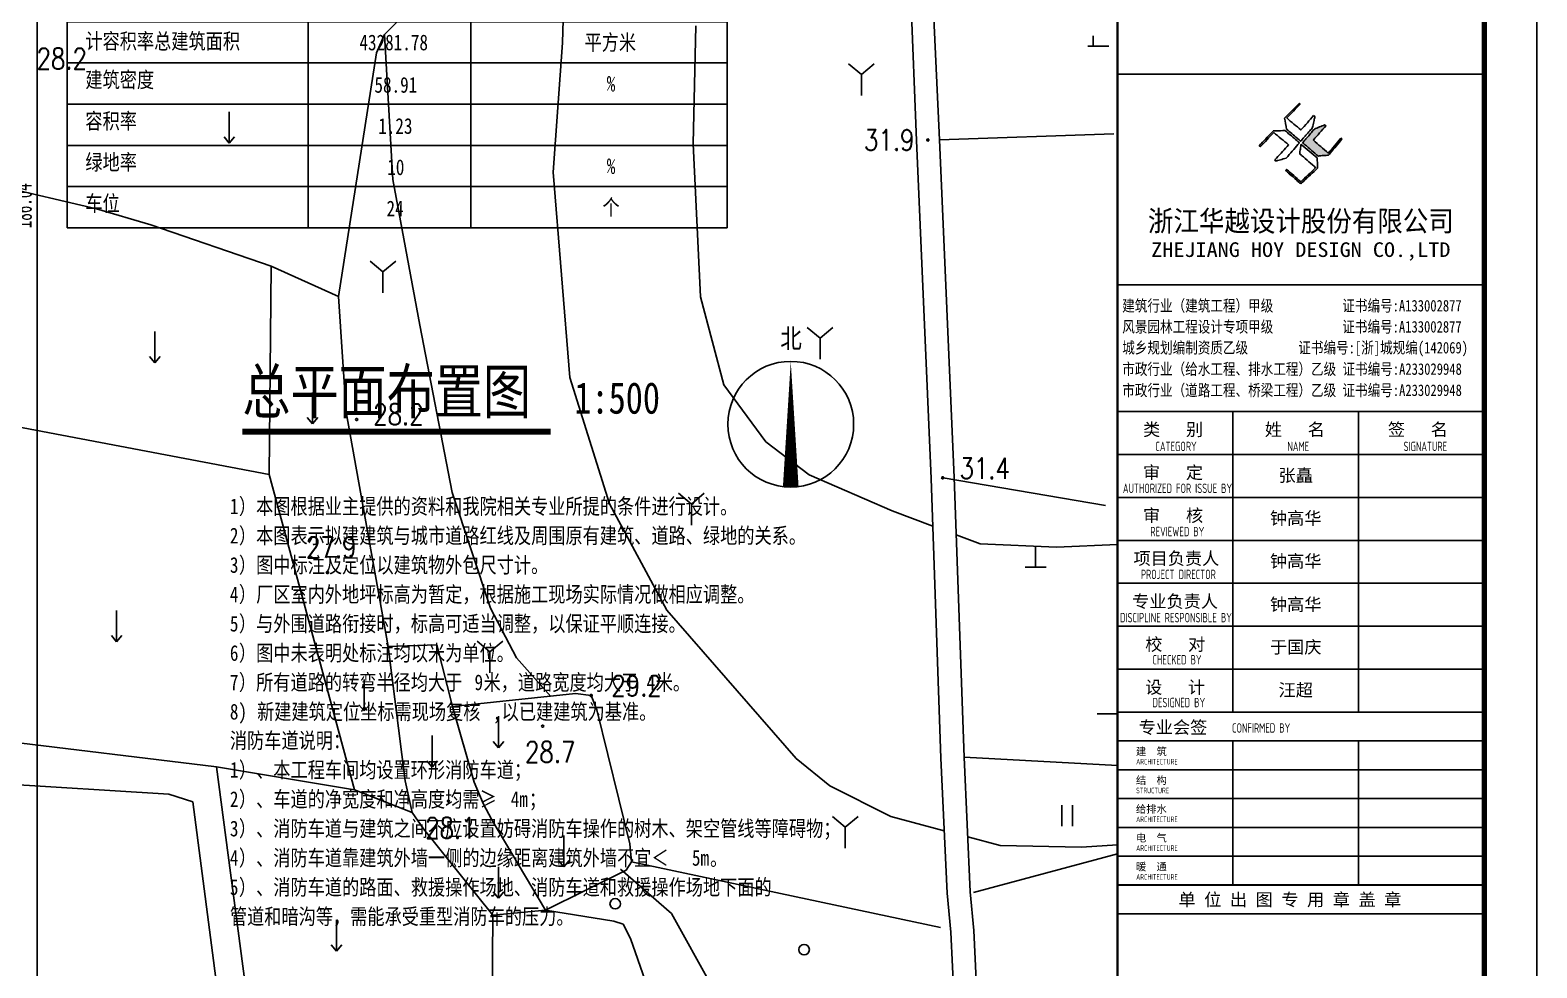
# Model space of a CAD drawing. Header units: millimetres. Extents: x 423080 to 423918, y 54742 to 55570.
# Drawn here: x 423361.5 to 423505.2, y 54833 to 54922.5 of the extents above; entities that cross this region are included whole.
import ezdxf
from ezdxf.enums import TextEntityAlignment as Align

# ---------------------------------------------------------------- set-up
doc = ezdxf.new("R2010")
doc.units = ezdxf.units.MM
for name, color, linetype in [('DIM_SYMB', 171, 'Continuous'), ('PUB_DIM', 171, 'Continuous'), ('PUB_TEXT', 7, 'Continuous'), ('PUB_TITLE', 4, 'Continuous'), ('TK', 4, 'Continuous'), ('地形图', 252, 'Continuous')]:
    doc.layers.add(name, color=color, linetype=linetype)
doc.styles.add('-宋体', font='', dxfattribs={"width": 0.8})
doc.styles.add('HT', font='simhei.ttf', dxfattribs={"width": 0.8})
doc.styles.add('HZ', font='rs.shx', dxfattribs={"width": 0.8, "bigfont": 'hztxt.shx'})
doc.styles.add('ST_T3', font='', dxfattribs={"width": 0.6})
doc.styles.add('TSSD_REIN', font='tssdeng.shx', dxfattribs={"width": 0.7, "bigfont": 'tssdchn.shx'})
doc.styles.add('图签宋体', font='', dxfattribs={"height": 300})
doc.styles.add('图签黑体', font='simhei.ttf', dxfattribs={"height": 550})
doc.styles.add('黑体', font='simhei.ttf')
doc.styles.get('-宋体').set_extended_font_data('SimSun')
doc.styles.get('ST_T3').set_extended_font_data('SimSun')
doc.styles.get('图签宋体').set_extended_font_data('NSimSun')
doc.dimstyles.new('_TCH_ARCH_M_M&&1', dxfattribs={"dimtxt": 1.75, "dimasz": 0.9, "dimexe": 1.25, "dimexo": 1.5, "dimgap": 0.5, "dimtad": 1, "dimzin": 0, "dimdsep": 46, "dimtxsty": 'ST_T3', "dimblk": 'ARCHTICK', "dimcen": 0.09, "dimclrt": 7, "dimazin": 2, "dimtfac": 1, "dimtix": 1, "dimtmove": 2, "dimatfit": 3, "dimfxl": 0, "dimtolj": 1, "dimtzin": 0, "dimarcsym": 0})

# ---------------------------------------------------------------- blocks, each defined once
blk = doc.blocks.new('3454AS')
at = {"layer": 'PUB_TEXT'}
for p, q in [((423479.94, 55188.32, 61), (423479.94, 55231.52, 61)), ((423479.94, 55231.52, 61), (423576.24, 55231.52, 61)), ((423498.06, 55231.52, 61), (423498.06, 55188.32, 61)), ((423512.22, 55231.52, 61), (423512.22, 55188.32, 61)), ((423526.74, 55231.52, 61), (423526.74, 55188.32, 61)), ((423542.72, 55231.52, 61), (423542.72, 55188.32, 61)), ((423554.45, 55231.52, 61), (423554.45, 55188.32, 61)), ((423564.96, 55231.52, 61), (423564.96, 55188.32, 61)), ((423576.24, 55188.32, 61), (423576.24, 55231.52, 61)), ((423479.94, 55227.1, 61), (423576.24, 55227.1, 61)), ((423479.94, 55223.16, 61), (423576.24, 55223.16, 61)), ((423479.94, 55219.23, 61), (423576.24, 55219.23, 61)), ((423479.94, 55215.3, 61), (423576.24, 55215.3, 61)), ((423479.94, 55211.61, 61), (423576.24, 55211.61, 61)), ((423479.94, 55207.68, 61), (423576.24, 55207.68, 61)), ((423479.94, 55203.75, 61), (423576.24, 55203.75, 61)), ((423479.94, 55199.82, 61), (423576.24, 55199.82, 61)), ((423479.94, 55196.19, 61), (423576.24, 55196.19, 61)), ((423479.94, 55196.19, 61), (423576.24, 55196.19, 61)), ((423479.94, 55192.25, 61), (423576.24, 55192.25, 61)), ((423479.94, 55188.32, 61), (423576.24, 55188.32, 61)), ((423479.94, 55149, 61), (423479.94, 55184.39, 61)), ((423479.94, 55184.39, 61), (423542.9, 55184.39, 61)), ((423502.95, 55184.39, 61), (423502.95, 55149, 61)), ((423518.47, 55184.39, 61), (423518.47, 55149, 61)), ((423542.9, 55149, 61), (423542.9, 55184.39, 61)), ((423479.94, 55180.46, 61), (423542.9, 55180.46, 61)), ((423479.94, 55180.46, 61), (423542.9, 55180.46, 61)), ((423479.94, 55176.52, 61), (423542.9, 55176.52, 61)), ((423479.94, 55172.59, 61), (423542.9, 55172.59, 61)), ((423479.94, 55168.66, 61), (423542.9, 55168.66, 61)), ((423479.94, 55164.73, 61), (423542.9, 55164.73, 61)), ((423479.94, 55160.8, 61), (423542.9, 55160.8, 61)), ((423479.94, 55156.86, 61), (423542.9, 55156.86, 61)), ((423479.94, 55152.93, 61), (423542.9, 55152.93, 61)), ((423479.94, 55149, 61), (423542.9, 55149, 61))]:
    blk.add_line(p, q, dxfattribs=at)
at = {"layer": 'PUB_TEXT', "style": '黑体'}
for s, height, p in [('工程项目概况一览表', 1.502, (423479.65, 55233, 61)), ('项目名称', 1.502, (423483.13, 55228.31, 61)), ('建筑占地面积', 1.502, (423498.6, 55228.31, 61)), ('总建筑面积', 1.502, (423513.95, 55228.31, 61)), ('计容积率总建筑面积', 1.202, (423527.02, 55228.51, 61)), ('建筑层数', 1.202, (423545.27, 55228.51, 61)), ('建筑耐火等级', 1.202, (423554.44, 55228.51, 61)), ('火灾危险性类别', 1.202, (423563.52, 55228.51, 61)), ('车间', 1.502, (423481.17, 55224.13, 61)), ('-1(', 1.502, (423485.49, 55224.13, 61)), ('已建', 1.502, (423488.73, 55224.13, 61)), (')', 1.5, (423493.05, 55224.13, 61)), ('6944.8m', 1.502, (423501, 55224.13, 61)), ('2', 0.751, (423508.56, 55225.13, 61)), ('6944.8m', 1.502, (423515.26, 55224.13, 61)), ('2', 0.751, (423522.82, 55225.13, 61)), ('13889.6m', 1.502, (423529.52, 55224.13, 61)), ('2', 0.751, (423538.16, 55225.13, 61)), ('一层', 1.502, (423546.62, 55224.13, 61)), ('二级', 1.502, (423557.3, 55224.13, 61)), ('丁类', 1.502, (423567.6, 55224.13, 61)), ('车间', 1.502, (423479.7, 55220.2, 61)), ('-1', 1.502, (423484.02, 55220.2, 61)), ('扩建（新建）', 1.502, (423486.18, 55220.2, 61)), ('6183.36m', 1.502, (423500.46, 55220.2, 61)), ('2', 0.751, (423509.1, 55221.2, 61)), ('6183.36m', 1.502, (423514.72, 55220.2, 61)), ('2', 0.751, (423523.36, 55221.2, 61)), ('12366.72m', 1.502, (423528.98, 55220.2, 61)), ('2', 0.751, (423538.7, 55221.2, 61)), ('一层', 1.502, (423546.62, 55220.2, 61)), ('二级', 1.502, (423557.3, 55220.2, 61)), ('丁类', 1.502, (423567.6, 55220.2, 61)), ('车间', 1.502, (423481.17, 55216.27, 61)), ('-3(', 1.502, (423485.49, 55216.27, 61)), ('已建', 1.502, (423488.73, 55216.27, 61)), (')', 1.5, (423493.05, 55216.27, 61)), ('3864.83m', 1.502, (423500.46, 55216.27, 61)), ('2', 0.751, (423509.1, 55217.27, 61)), ('3864.83m', 1.502, (423514.72, 55216.27, 61)), ('2', 0.751, (423523.36, 55217.27, 61)), ('7729.66m', 1.502, (423529.52, 55216.27, 61)), ('2', 0.751, (423538.16, 55217.27, 61)), ('一层', 1.502, (423546.62, 55216.27, 61)), ('二级', 1.502, (423557.3, 55216.27, 61)), ('丁类', 1.502, (423567.6, 55216.27, 61)), ('车间', 1.502, (423479.92, 55212.33, 61)), ('扩建（新建）', 1.502, (423486.4, 55212.33, 61)), ('2', 0.751, (423509.1, 55213.33, 61)), ('2', 0.751, (423523.36, 55213.33, 61)), ('2', 0.751, (423538.16, 55213.33, 61)), ('二级', 1.502, (423557.3, 55212.33, 61)), ('丁类', 1.502, (423567.6, 55212.7, 61)), ('-3', 1.502, (423484.24, 55212.33, 61)), ('2421.36m', 1.502, (423500.46, 55212.33, 61)), ('2421.36m', 1.502, (423514.72, 55212.33, 61)), ('4842.72m', 1.502, (423529.52, 55212.33, 61)), ('一层', 1.502, (423546.62, 55212.33, 61)), ('实验车间', 1.502, (423480.09, 55208.65, 61)), ('(', 1.5, (423488.73, 55208.65, 61)), ('已建', 1.502, (423489.81, 55208.65, 61)), (')', 1.5, (423494.13, 55208.65, 61)), ('455.3m', 1.502, (423501.54, 55208.65, 61)), ('2', 0.751, (423508.02, 55209.65, 61)), ('1957.9m', 1.502, (423515.52, 55208.65, 61)), ('2', 0.751, (423523.08, 55209.65, 61)), ('1957.9m', 1.502, (423530.06, 55208.65, 61)), ('2', 0.751, (423537.62, 55209.65, 61)), ('四层', 1.502, (423546.67, 55208.65, 61)), ('二级', 1.502, (423557.3, 55208.65, 61)), ('丁类', 1.502, (423567.6, 55209.02, 61)), ('研发车间', 1.502, (423480.09, 55204.72, 61)), ('(', 1.5, (423488.73, 55204.72, 61)), ('已建', 1.502, (423489.81, 55204.72, 61)), (')', 1.5, (423494.13, 55204.72, 61)), ('475.6m', 1.502, (423501.54, 55204.72, 61)), ('2', 0.751, (423508.02, 55205.72, 61)), ('2133.3m', 1.502, (423515.52, 55204.72, 61)), ('2', 0.751, (423523.08, 55205.72, 61)), ('2133.3m', 1.502, (423530.06, 55204.72, 61)), ('2', 0.751, (423537.62, 55205.72, 61)), ('四层', 1.502, (423541.36, 55204.72, 61)), ('(', 1.5, (423545.68, 55204.72, 61)), ('局部五层', 1.502, (423546.76, 55204.72, 61)), (')', 1.5, (423555.4, 55204.72, 61)), ('二级', 1.502, (423557.3, 55204.72, 61)), ('丁类', 1.502, (423567.6, 55205.08, 61)), ('仓库（新建）', 1.502, (423481.58, 55200.78, 61)), ('甲类', 1.502, (423567.67, 55201.15, 61)), ('237.98m', 1.502, (423501, 55200.78, 61)), ('2', 0.751, (423508.56, 55201.78, 61)), ('237.98m', 1.502, (423515.52, 55200.78, 61)), ('2', 0.751, (423523.08, 55201.78, 61)), ('237.98m', 1.502, (423530.06, 55200.78, 61)), ('2', 0.751, (423537.62, 55201.78, 61)), ('一层', 1.502, (423546.62, 55200.78, 61)), ('二级', 1.502, (423557.3, 55200.78, 61)), ('配电房', 1.502, (423481.17, 55196.85, 61)), ('(', 1.5, (423487.65, 55196.85, 61)), ('已建', 1.502, (423488.73, 55196.85, 61)), (')', 1.5, (423493.05, 55196.85, 61)), ('51.9m', 1.502, (423502.08, 55196.85, 61)), ('2', 0.751, (423507.48, 55197.85, 61)), ('51.9m', 1.502, (423516.6, 55196.85, 61)), ('2', 0.751, (423522, 55197.85, 61)), ('51.9m', 1.502, (423531.14, 55196.85, 61)), ('2', 0.751, (423536.54, 55197.85, 61)), ('一层', 1.502, (423546.62, 55196.85, 61)), ('二级', 1.502, (423557.3, 55196.85, 61)), ('丁类', 1.502, (423567.6, 55197.22, 61)), ('传达室（已建）', 1.502, (423480.49, 55193.22, 61)), ('72m', 1.502, (423503.16, 55193.22, 61)), ('2', 0.751, (423506.4, 55194.22, 61)), ('72m', 1.502, (423517.68, 55193.22, 61)), ('2', 0.751, (423520.92, 55194.22, 61)), ('72m', 1.502, (423532.22, 55193.22, 61)), ('2', 0.751, (423535.46, 55194.22, 61)), ('一层', 1.502, (423546.62, 55193.22, 61)), ('二级', 1.502, (423557.3, 55193.22, 61)), ('合计', 1.502, (423484.94, 55189.29, 61)), ('20707.13m', 1.502, (423499.92, 55189.29, 61)), ('2', 0.751, (423509.64, 55190.29, 61)), ('23867.43m', 1.502, (423514.18, 55189.29, 61)), ('2', 0.751, (423523.9, 55190.29, 61)), ('43281.78m', 1.502, (423529.03, 55189.29, 61)), ('2', 0.751, (423538.75, 55190.29, 61)), ('主要经济技术指标', 1.502, (423480.73, 55185.87, 61))]:
    blk.add_text(s, height=height, rotation=0, dxfattribs=at).set_placement(p)
at = {"layer": 'PUB_TEXT', "style": 'HT', "width": 0.8}
for s, height, p in [('总用地面积', 1.502, (423481.69, 55181.67, 61)), ('35151.2', 1.502, (423508.29, 55181.55, 61)), ('平方米', 1.502, (423529.3, 55181.67, 61)), ('规划建设用地面积', 1.502, (423481.69, 55177.74, 61)), ('35151.2', 1.502, (423508.29, 55177.62, 61)), ('平方米', 1.502, (423529.3, 55177.74, 61)), ('建筑占地面积', 1.502, (423481.69, 55174.01, 61)), ('平方米', 1.502, (423529.3, 55173.8, 61)), ('20707.13', 1.502, (423507.84, 55173.69, 61)), ('总建筑面积', 1.502, (423481.69, 55170.08, 61)), ('23867.43', 1.502, (423507.84, 55169.75, 61)), ('平方米', 1.502, (423529.3, 55169.87, 61)), ('计容积率总建筑面积', 1.502, (423481.69, 55166.06, 61)), ('43281.78', 1.502, (423507.83, 55165.94, 61)), ('平方米', 1.502, (423529.3, 55165.94, 61)), ('建筑密度', 1.502, (423481.69, 55162.38, 61)), ('58.91', 1.502, (423509.26, 55161.89, 61)), ('%', 1.5, (423531.42, 55162.01, 61)), ('容积率', 1.502, (423481.69, 55158.44, 61)), ('1.23', 1.502, (423509.62, 55157.96, 61)), ('绿地率', 1.502, (423481.69, 55154.51, 61)), ('10', 1.502, (423510.48, 55154.03, 61)), ('%', 1.5, (423531.42, 55154.14, 61)), ('车位', 1.502, (423481.69, 55150.58, 61)), ('24', 1.502, (423510.41, 55150.09, 61)), ('个', 1.5, (423531.01, 55150.21, 61))]:
    blk.add_text(s, height=height, rotation=0, dxfattribs=at).set_placement(p)
blk = doc.blocks.new('dxing')
at = {"layer": '地形图', "color": 250, "linetype": 'Continuous'}
for p, q in [((421583.26, 54753.76, 30.36), (421580.69, 54820.11, 30.36)), ((421585.46, 54753.83, 30.36), (421582.46, 54819.94, 30.36)), ((421550.09, 54784.06, 30), (421549.52, 54763.08, 30)), ((421535.18, 54766.54, 30.95), (421532.54, 54763.88, 30.95)), ((421562.24, 54764.7, 31), (421561.97, 54753.42, 31)), ((421532.54, 54763.88, 30.95), (421531.76, 54762.13, 30.95)), ((421532.54, 54763.88, 29), (421533.32, 54750.02, 29)), ((421549.52, 54763.08, 30), (421548.63, 54750.72, 30)), ((421600.12, 54763.75), (421600.12, 54762.75)), ((421531.76, 54762.13, 30.95), (421528.14, 54738.85, 30.95)), ((421599.62, 54762.75), (421601.62, 54762.75)), ((421578.03, 54760.05), (421576.8, 54761.08)), ((421578.03, 54760.05), (421579.25, 54761.08)), ((421578.03, 54760.05), (421578.03, 54758.05)), ((421517.73, 54753.5), (421517.73, 54756.5)), ((421473.23, 54754.66, 28.2), (421505.07, 54747.22, 28.2)), ((421585.46, 54753.83, 30.36), (421602.11, 54754.39, 30.36)), ((421517.23, 54754.1), (421517.73, 54753.5)), ((421517.73, 54753.5), (421518.23, 54754.1)), ((421561.97, 54753.42, 31), (421562.68, 54738.84, 31)), ((421584.67, 54721.5, 30.36), (421583.26, 54753.76, 30.36)), ((421586.87, 54721.59, 30.36), (421585.46, 54753.83, 30.36)), ((421533.32, 54750.02, 29), (421535.9, 54736.11, 29)), ((421548.63, 54750.72, 30), (421550.22, 54731.13, 30)), ((421505.07, 54747.22, 28.2), (421510.26, 54745.7, 28.2)), ((421510.26, 54745.7, 28.2), (421521.72, 54741.75, 28.2)), ((421521.72, 54741.75, 28.2), (421521.53, 54721.86, 28.2)), ((421521.72, 54741.75, 28.2), (421521.72, 54741.75, 28.2)), ((421528.14, 54738.85, 28.2), (421521.72, 54741.75, 28.2)), ((421532.38, 54741.2), (421531.16, 54742.23)), ((421532.38, 54741.2), (421533.61, 54742.23)), ((421532.38, 54741.2), (421532.38, 54739.2)), ((421528.14, 54738.85, 30.95), (421528.89, 54727.81, 30.95)), ((421562.68, 54738.84, 31), (421564.89, 54730.42, 31)), ((421510.63, 54732.52), (421510.63, 54735.52)), ((421535.9, 54736.11, 29), (421538.99, 54720.14, 29)), ((421574.09, 54734.88), (421572.86, 54735.91)), ((421574.09, 54734.88), (421575.31, 54735.91)), ((421574.09, 54734.88), (421574.09, 54732.88)), ((421510.13, 54733.12), (421510.63, 54732.52)), ((421510.63, 54732.52), (421511.13, 54733.12)), ((421550.22, 54731.13, 30), (421553.99, 54719.08, 30)), ((421564.89, 54730.42, 31), (421568.91, 54724.99, 31)), ((421521.53, 54721.86, 28.06), (421485.83, 54728.64, 28.06)), ((421525.66, 54726.71), (421525.66, 54729.71)), ((421525.16, 54727.31), (421525.66, 54726.71)), ((421525.66, 54726.71), (421526.16, 54727.31)), ((421528.89, 54727.81, 30.95), (421532.87, 54705.45, 30.95)), ((421568.91, 54724.99, 31), (421573.03, 54721.85, 31)), ((421521.53, 54721.86, 28.2), (421529.67, 54691.77, 28.2)), ((421573.03, 54721.85, 31), (421580.95, 54718.39, 31)), ((421585.61, 54694.8, 30.36), (421584.67, 54721.5, 30.36)), ((421585.82, 54721.56), (421601.29, 54718.91)), ((421587.81, 54694.89, 30.36), (421586.87, 54721.59, 30.36)), ((421538.99, 54720.14, 29), (421542.64, 54709.1, 29)), ((421561.81, 54719.05), (421560.58, 54720.08)), ((421561.81, 54719.05), (421563.03, 54720.08)), ((421553.99, 54719.08, 30), (421559.47, 54708.91, 30)), ((421561.81, 54719.05), (421561.81, 54717.05)), ((421580.95, 54718.39, 31), (421584.84, 54716.94, 31)), ((421587.07, 54716.11, 31), (421589.36, 54715.26, 31)), ((421589.36, 54715.26, 31), (421596.62, 54714.93, 31)), ((421594.63, 54713.03), (421594.63, 54715.03)), ((421596.62, 54714.93, 31), (421602.45, 54715.19, 31)), ((421593.63, 54713.03), (421595.63, 54713.03)), ((421506.98, 54705.89), (421506.98, 54708.89)), ((421542.64, 54709.1, 29), (421545.11, 54704.36, 29)), ((421559.47, 54708.91, 30), (421571.81, 54694.75, 30)), ((421506.48, 54706.49), (421506.98, 54705.89)), ((421506.98, 54705.89), (421507.48, 54706.49)), ((421537.53, 54705.6, 27.79), (421532.87, 54705.45, 27.79)), ((421532.87, 54705.45, 30.95), (421534.51, 54692.64, 30.95)), ((421539.02, 54699.72, 27.79), (421537.53, 54705.6, 27.79)), ((421542.58, 54704.93), (421541.36, 54705.96)), ((421542.58, 54704.93), (421543.81, 54705.96)), ((421542.58, 54704.93), (421542.58, 54702.93)), ((421545.11, 54704.36, 29), (421548.39, 54700.67, 29)), ((421530.59, 54699.3), (421530.59, 54702.3)), ((421530.09, 54699.9), (421530.59, 54699.3)), ((421530.59, 54699.3), (421531.09, 54699.9)), ((421550.74, 54700.97, 27.79), (421539.02, 54699.72, 27.79)), ((421541.1, 54692.52, 27.79), (421539.02, 54699.72, 27.79)), ((421552.25, 54700.78, 27.79), (421550.74, 54700.97, 27.79)), ((421552.79, 54699.42, 27.79), (421552.25, 54700.78, 27.79)), ((421543.41, 54695.79), (421543.41, 54698.79)), ((421555.93, 54686.62, 27.79), (421552.79, 54699.42, 27.79)), ((421600.51, 54699.04), (421602.51, 54699.04)), ((421537.08, 54693.95), (421537.08, 54696.95)), ((421494.75, 54696.61, 28.26), (421516.51, 54693.98, 28.26)), ((421542.91, 54696.39), (421543.41, 54695.79)), ((421543.41, 54695.79), (421543.91, 54696.39)), ((421516.51, 54693.98, 28.26), (421529.67, 54691.77, 28.26)), ((421516.51, 54693.98, 27.82), (421522.78, 54646.73, 27.82)), ((421536.58, 54694.55), (421537.08, 54693.95)), ((421537.08, 54693.95), (421537.58, 54694.55)), ((421571.81, 54694.75, 30), (421575.01, 54692.16, 30)), ((421586.2, 54681.9, 30.36), (421585.61, 54694.8, 30.36)), ((421588.39, 54682.05, 30.36), (421587.81, 54694.89, 30.36)), ((421602.45, 54694.09), (421587.81, 54694.89)), ((421493.73, 54692.48, 28.26), (421511.96, 54691.37, 28.26)), ((421534.51, 54692.64, 30.95), (421535.17, 54689.62, 30.95)), ((421541.95, 54690.48, 27.79), (421541.1, 54692.52, 27.79)), ((421511.96, 54691.37, 28.26), (421514.26, 54690.63, 28.26)), ((421529.67, 54691.77, 28.2), (421535.17, 54689.62, 28.2)), ((421575.01, 54692.16, 30), (421580.84, 54689.23, 30)), ((421514.26, 54690.63, 28.26), (421519.7, 54648.58, 28.26)), ((421535.17, 54689.62, 28.2), (421536.25, 54688.05, 28.2)), ((421542.77, 54688.92, 27.79), (421541.95, 54690.48, 27.79)), ((421597.14, 54688.3), (421597.14, 54690.3)), ((421598.14, 54688.3), (421598.14, 54690.3)), ((421536.25, 54688.05, 28.2), (421542.86, 54679.81, 28.2)), ((421547.88, 54680.28, 27.79), (421542.77, 54688.92, 27.79)), ((421576.48, 54688.2), (421575.25, 54689.22)), ((421576.48, 54688.2), (421577.7, 54689.22)), ((421576.48, 54688.2), (421576.48, 54686.2)), ((421580.84, 54689.23, 30), (421585.93, 54687.87, 30)), ((421549.64, 54684.43), (421549.64, 54687.43)), ((421556.1, 54684.9, 27.79), (421555.93, 54686.62, 27.79)), ((421588.16, 54687.28, 30), (421591.25, 54686.46, 30)), ((421602.45, 54685.68, 30.26), (421588.71, 54681.97, 30.26)), ((421591.25, 54686.46, 30), (421599, 54686.3, 30)), ((421599, 54686.3, 30), (421602.45, 54686.54, 30)), ((421543.41, 54681.44), (421543.41, 54684.44)), ((421547.88, 54680.28, 27.79), (421555.59, 54684.12, 27.79)), ((421549.14, 54685.03), (421549.64, 54684.43)), ((421549.64, 54684.43), (421550.14, 54685.03)), ((421555.04, 54684.19, 29), (421559.9, 54679.98, 29)), ((421555.59, 54684.12, 27.79), (421556.1, 54684.9, 27.79)), ((421556.1, 54684.9, 29.31), (421585.58, 54678.64, 29.31)), ((421542.91, 54682.04), (421543.41, 54681.44)), ((421543.41, 54681.44), (421543.91, 54682.04)), ((421586.54, 54678.2, 30.36), (421586.2, 54681.9, 30.36)), ((421588.73, 54678.35, 30.36), (421588.39, 54682.05, 30.36)), ((421542.86, 54679.81, 28.2), (421542.49, 54620.12, 28.2)), ((421542.86, 54679.81), (421547.88, 54680.28)), ((421554.42, 54679.23, 27.79), (421547.88, 54680.28, 27.79)), ((421559.9, 54679.98, 29), (421563.77, 54673.02, 29)), ((421527.95, 54676.37), (421527.95, 54679.37)), ((421555.31, 54678.95, 27.79), (421554.42, 54679.23, 27.79)), ((421556, 54677.58, 27.79), (421555.31, 54678.95, 27.79)), ((421588.42, 54638.47, 30.36), (421586.54, 54678.2, 30.36)), ((421590.62, 54638.57, 30.36), (421588.73, 54678.35, 30.36)), ((421527.45, 54676.97), (421527.95, 54676.37)), ((421527.95, 54676.37), (421528.45, 54676.97)), ((421558.4, 54670.68, 27.79), (421556, 54677.58, 27.79))]:
    blk.add_line(p, q, dxfattribs=at)
blk.add_circle((421554.54, 54680.9), 0.5, dxfattribs=at)
for centre, major_axis, start_param, end_param in [((421584.36, 54753.8, 31.9), (0.0707, 0.0707), 5.497787, 8.63938), ((421584.36, 54753.8, 31.9), (0.0707, 0.0707), 2.356194, 5.497787), ((421529.88, 54727.12, 28.24), (0.0707, 0.0707), 5.497787, 8.63938), ((421529.88, 54727.12, 28.24), (0.0707, 0.0707), 2.356194, 5.497787), ((421585.77, 54721.55, 31.44), (0.0707, 0.0707), 5.497787, 8.63938), ((421585.77, 54721.55, 31.44), (0.0707, 0.0707), 2.356194, 5.497787), ((421527.1, 54712.52, 27.85), (0.0707, 0.0707), 5.497787, 8.63938), ((421527.1, 54712.52, 27.85), (0.0707, 0.0707), 2.356194, 5.497787), ((421552.25, 54700.78, 29.15), (0.0707, 0.0707), 5.497787, 8.63938), ((421552.25, 54700.78, 29.15), (0.0707, 0.0707), 2.356194, 5.497787), ((421547.62, 54697.85, 28.69), (0.0707, 0.0707), 5.497787, 8.63938), ((421547.62, 54697.85, 28.69), (0.0707, 0.0707), 2.356194, 5.497787), ((421538.63, 54690.7, 28.07), (0.0707, 0.0707), 5.497787, 8.63938), ((421538.63, 54690.7, 28.07), (0.0707, 0.0707), 2.356194, 5.497787), ((421572.56, 54676.52), (-0.354, 0.354), 3.926991, 10.210176)]:
    blk.add_ellipse(centre, major_axis=major_axis, ratio=1, start_param=start_param, end_param=end_param, dxfattribs=at)
at = {"layer": '地形图', "color": 250, "linetype": 'Continuous', "style": 'HZ', "width": 0.8}
for s, p in [('28.2', (421501.75, 54761.57)), ('31.9', (421580.67, 54753.81)), ('28.2', (421533.86, 54727.62)), ('31.4', (421589.78, 54722.47)), ('27.9', (421527.45, 54714.93, 28.07)), ('29.2', (421556.57, 54701.7)), ('28.7', (421548.34, 54695.38)), ('28.1', (421538.82, 54688.12))]:
    blk.add_text(s, height=2, dxfattribs=at).set_placement(p, align=Align.MIDDLE)
blk = doc.blocks.new('A$C053D6479')
at = {"layer": 'PUB_TITLE'}
h = blk.add_hatch(color=256, dxfattribs=at)
h.dxf.hatch_style = 1
edge = h.paths.add_edge_path()
edge.add_spline(control_points=[(1310, 579), (1216, 662), (1118, 742), (1026, 827)], knot_values=[14, 14, 14, 14, 15, 15, 15, 15], degree=3, periodic=0)
edge.add_spline(control_points=[(1026, 827), (1105, 920), (1188, 1008), (1266, 1102)], knot_values=[13, 13, 13, 13, 14, 14, 14, 14], degree=3, periodic=0)
edge.add_spline(control_points=[(1266, 1102), (1258, 1111), (1249, 1119), (1239, 1116)], knot_values=[12, 12, 12, 12, 13, 13, 13, 13], degree=3, periodic=0)
edge.add_spline(control_points=[(1239, 1116), (1210, 1107), (1179, 1092), (1144, 1077)], knot_values=[11, 11, 11, 11, 12, 12, 12, 12], degree=3, periodic=0)
edge.add_spline(control_points=[(1144, 1077), (1109, 1063), (1069, 1053), (1047, 1038)], knot_values=[10, 10, 10, 10, 11, 11, 11, 11], degree=3, periodic=0)
edge.add_spline(control_points=[(1047, 1038), (1028, 1026), (1007, 992), (991, 972)], knot_values=[9, 9, 9, 9, 10, 10, 10, 10], degree=3, periodic=0)
edge.add_spline(control_points=[(991, 972), (942, 913), (899, 868), (849, 810)], knot_values=[8, 8, 8, 8, 9, 9, 9, 9], degree=3, periodic=0)
edge.add_spline(control_points=[(849, 810), (842, 801), (822, 776), (822, 775)], knot_values=[7, 7, 7, 7, 8, 8, 8, 8], degree=3, periodic=0)
edge.add_spline(control_points=[(822, 775), (823, 771), (848, 752), (859, 744)], knot_values=[6, 6, 6, 6, 7, 7, 7, 7], degree=3, periodic=0)
edge.add_spline(control_points=[(859, 744), (949, 670), (1035, 592), (1122, 521)], knot_values=[5, 5, 5, 5, 6, 6, 6, 6], degree=3, periodic=0)
edge.add_spline(control_points=[(1122, 521), (1153, 527), (1185, 530), (1217, 533)], knot_values=[4, 4, 4, 4, 5, 5, 5, 5], degree=3, periodic=0)
edge.add_spline(control_points=[(1217, 533), (1246, 535), (1293, 532), (1316, 542)], knot_values=[3, 3, 3, 3, 4, 4, 4, 4], degree=3, periodic=0)
edge.add_spline(control_points=[(1316, 542), (1327, 547), (1338, 565), (1349, 579)], knot_values=[2, 2, 2, 2, 3, 3, 3, 3], degree=3, periodic=0)
edge.add_spline(control_points=[(1349, 579), (1423, 670), (1507, 759), (1572, 848)], knot_values=[1, 1, 1, 1, 2, 2, 2, 2], degree=3, periodic=0)
edge.add_spline(control_points=[(1572, 848), (1564, 852), (1561, 861), (1551, 862)], knot_values=[0, 0, 0, 0, 1, 1, 1, 1], degree=3, periodic=0)
edge.add_spline(control_points=[(1551, 862), (1469, 769), (1393, 671), (1310, 579)], knot_values=[15, 15, 15, 15, 16, 16, 16, 16], degree=3, periodic=0)
at = {"layer": 'TK'}
for points, knots in [([(1031, 1298), (1066, 1286), (1054, 1262), (1045, 1224), (1036, 1188), (1031, 1158), (1024, 1121), (1020, 1104), (1017, 1085), (1012, 1071), (1004, 1052), (976, 1026), (956, 1003), (906, 946), (866, 899), (814, 839), (806, 829), (789, 806), (787, 806), (777, 804), (728, 856), (719, 864), (651, 922), (580, 978), (514, 1036), (509, 1106), (488, 1176), (479, 1247), (570, 1343), (663, 1436), (758, 1526), (764, 1523), (768, 1518), (774, 1515), (693, 1422), (599, 1343), (520, 1249), (607, 1171), (698, 1096), (789, 1021), (874, 1109), (950, 1206), (1031, 1298)], [0, 0, 0, 0, 1, 1, 1, 2, 2, 2, 3, 3, 3, 4, 4, 4, 5, 5, 5, 6, 6, 6, 7, 7, 7, 8, 8, 8, 9, 9, 9, 10, 10, 10, 11, 11, 11, 12, 12, 12, 13, 13, 13, 14, 14, 14, 14]), ([(555, 949), (624, 891), (699, 833), (760, 773), (689, 691), (614, 604), (539, 517), (529, 505), (516, 487), (506, 482), (492, 475), (469, 472), (452, 467), (416, 456), (383, 448), (342, 438), (323, 433), (297, 422), (293, 440), (291, 452), (313, 470), (322, 480), (400, 566), (477, 652), (553, 736), (460, 815), (366, 894), (270, 970), (183, 883), (101, 791), (16, 703), (-18, 714), (9, 735), (28, 755), (103, 838), (192, 930), (266, 1005), (319, 1009), (387, 1005), (442, 1007), (456, 1008), (472, 1011), (485, 1007), (507, 1000), (534, 967), (555, 949)], [0, 0, 0, 0, 1, 1, 1, 2, 2, 2, 3, 3, 3, 4, 4, 4, 5, 5, 5, 6, 6, 6, 7, 7, 7, 8, 8, 8, 9, 9, 9, 10, 10, 10, 11, 11, 11, 12, 12, 12, 13, 13, 13, 14, 14, 14, 15, 15, 15, 15]), ([(1551, 862), (1561, 861), (1564, 852), (1572, 848), (1507, 759), (1423, 670), (1349, 579), (1338, 565), (1327, 547), (1316, 542), (1293, 532), (1246, 535), (1217, 533), (1185, 530), (1153, 527), (1122, 521), (1035, 592), (949, 670), (859, 744), (848, 752), (823, 771), (822, 775), (822, 776), (842, 801), (849, 810), (899, 868), (942, 913), (991, 972), (1007, 992), (1028, 1026), (1047, 1038), (1069, 1053), (1109, 1063), (1144, 1077), (1179, 1092), (1210, 1107), (1239, 1116), (1249, 1119), (1258, 1111), (1266, 1102), (1188, 1008), (1105, 920), (1026, 827), (1118, 742), (1216, 662), (1310, 579), (1393, 671), (1469, 769), (1551, 862)], [0, 0, 0, 0, 1, 1, 1, 2, 2, 2, 3, 3, 3, 4, 4, 4, 5, 5, 5, 6, 6, 6, 7, 7, 7, 8, 8, 8, 9, 9, 9, 10, 10, 10, 11, 11, 11, 12, 12, 12, 13, 13, 13, 14, 14, 14, 15, 15, 15, 16, 16, 16, 16]), ([(1097, 490), (1100, 425), (1106, 361), (1107, 294), (1018, 207), (925, 121), (830, 33), (818, 21), (800, 0), (787, 0), (768, -1), (725, 49), (712, 60), (662, 103), (616, 143), (568, 186), (545, 207), (518, 224), (499, 250), (501, 259), (511, 261), (516, 267), (609, 192), (696, 111), (785, 33), (883, 118), (977, 208), (1070, 298), (992, 373), (892, 456), (803, 534), (791, 544), (768, 561), (766, 569), (761, 588), (776, 634), (780, 655), (785, 690), (788, 721), (795, 746), (897, 661), (998, 576), (1097, 490)], [0, 0, 0, 0, 1, 1, 1, 2, 2, 2, 3, 3, 3, 4, 4, 4, 5, 5, 5, 6, 6, 6, 7, 7, 7, 8, 8, 8, 9, 9, 9, 10, 10, 10, 11, 11, 11, 12, 12, 12, 13, 13, 13, 14, 14, 14, 14])]:
    blk.add_open_spline(points, degree=3, knots=knots, dxfattribs=at)
blk = doc.blocks.new('GeYuanFrame_05815532', base_point=(20.09, 4.53))
at = {"layer": 'PUB_TITLE'}
for points in [[(803.09, 235.33), (803.09, 292.73)], [(827.09, 235.33), (827.09, 292.73)], [(803.09, 202.33), (803.09, 229.83)], [(827.09, 202.33), (827.09, 229.83)]]:
    blk.add_lwpolyline(points, dxfattribs=at)
at = {"layer": 'TK'}
for p, q in [((781.09, 316.93), (851.09, 316.93)), ((781.09, 284.53), (851.09, 284.53)), ((781.09, 276.33), (851.09, 276.33)), ((781.09, 268.13), (851.09, 268.13)), ((781.09, 259.93), (851.09, 259.93)), ((781.09, 251.73), (851.09, 251.73)), ((781.09, 243.53), (851.09, 243.53)), ((781.09, 235.33), (851.09, 235.33)), ((781.09, 235.33), (851.09, 235.33))]:
    blk.add_line(p, q, dxfattribs=at)
blk.add_lwpolyline([(20.09, 4.53), (20.09, 598.53), (861.09, 598.53), (861.09, 4.53)], close=True, dxfattribs=at)
at = {"layer": 'TK', "const_width": 1}
blk.add_lwpolyline([(45.09, 588.53), (851.09, 588.53), (851.09, 14.53), (45.09, 14.53)], close=True, dxfattribs=at)
at = {"layer": 'TK'}
for points, const_width in [([(781.09, 588.53), (781.09, 14.53)], 0.4), ([(781.09, 357.14), (851.09, 357.14)], 0.35), ([(781.09, 292.73), (851.09, 292.73)], 0.35), ([(781.09, 292.73), (851.09, 292.73)], 0.35), ([(781.09, 235.33), (851.09, 235.33)], 0.35), ([(781.09, 202.33), (851.09, 202.33)], 0.35)]:
    blk.add_lwpolyline(points, dxfattribs=dict(at, const_width=const_width))
for points in [[(781.09, 292.73), (851.09, 292.73)], [(781.09, 235.33), (851.09, 235.33)], [(781.09, 229.83), (851.09, 229.83)], [(781.09, 224.33), (851.09, 224.33)], [(781.09, 218.83), (851.09, 218.83)], [(781.09, 213.33), (851.09, 213.33)], [(781.09, 207.83), (851.09, 207.83)], [(781.09, 202.33), (851.09, 202.33)], [(781.09, 196.83), (851.09, 196.83)]]:
    blk.add_lwpolyline(points, dxfattribs=at)
at = {"layer": 'PUB_TITLE', "xscale": 0.01000000000021828, "yscale": 0.01000000000021828, "zscale": 0.01}
blk.add_blockref('A$C053D6479', (808.19, 336.27), dxfattribs=at)
at = {"layer": 'TK'}
for s, height, style, width, p in [('浙江华越设计股份有限公司', 3.96, 'HT', 0.9, (816.07, 329.16)), ('ZHEJIANG HOY DESIGN CO.,LTD', 2.8, '图签黑体', 1.11, (816.06, 323.29))]:
    blk.add_text(s, height=height, dxfattribs=dict(at, style=style, width=width)).set_placement(p, align=Align.MIDDLE)
for s, height, style, width, p in [('建筑行业（建筑工程）甲级           证书编号:A133002877', 2.2, '-宋体', 0.8, (782, 311.83)), ('风景园林工程设计专项甲级           证书编号:A133002877', 2.2, '-宋体', 0.8, (782, 307.81)), ('城乡规划编制资质乙级        证书编号:[浙]城规编(142069)', 2.2, '-宋体', 0.8, (782, 303.82)), ('市政行业（给水工程、排水工程）乙级 证书编号:A233029948', 2.2, '-宋体', 0.8, (782, 299.74)), ('市政行业（道路工程、桥梁工程）乙级 证书编号:A233029948', 2.2, '-宋体', 0.8, (782, 295.69)), ('CATEGORY', 1.8, 'TSSD_REIN', 0.7, (788.32, 285.17)), ('NAME', 1.8, 'TSSD_REIN', 0.7, (813.51, 285.17)), ('SIGNATURE', 1.8, 'TSSD_REIN', 0.7, (835.66, 285.17)), ('AUTHORIZED FOR ISSUE BY', 1.8, 'TSSD_REIN', 0.7, (782.12, 277.17)), ('REVIEWED BY', 1.8, 'TSSD_REIN', 0.7, (787.36, 268.91)), ('PROJECT DIRECTOR', 1.8, 'TSSD_REIN', 0.7, (785.55, 260.74)), ('DISCIPLINE RESPONSIBLE BY', 1.8, 'TSSD_REIN', 0.7, (781.57, 252.48)), ('CHECKED BY', 1.8, 'TSSD_REIN', 0.7, (787.75, 244.44)), ('DESIGNED BY', 1.8, 'TSSD_REIN', 0.7, (787.76, 236.27)), ('CONFIRMED BY', 1.8, 'TSSD_REIN', 0.7, (802.94, 231.42)), ('ARCHITECTURE', 1.08, 'TSSD_REIN', 0.7, (784.65, 225.34)), ('STRUCTURE', 1.08, 'TSSD_REIN', 0.7, (784.65, 219.84)), ('ARCHITECTURE', 1.08, 'TSSD_REIN', 0.7, (784.65, 214.34)), ('ARCHITECTURE', 1.08, 'TSSD_REIN', 0.7, (784.65, 208.84)), ('ARCHITECTURE', 1.08, 'TSSD_REIN', 0.7, (784.65, 203.34))]:
    blk.add_text(s, height=height, dxfattribs=dict(at, style=style, width=width)).set_placement(p)
at = {"layer": 'TK', "style": '图签宋体'}
for s, height, p in [('类   别', 2.4, (785.97, 288.09)), ('姓   名', 2.4, (809.2, 288.09)), ('签   名', 2.4, (832.68, 288.09)), ('审   定', 2.4, (785.97, 279.89)), ('审   核', 2.4, (785.97, 271.69)), ('项目负责人', 2.4, (784.13, 263.49)), ('专业负责人', 2.4, (783.89, 255.29)), ('校   对', 2.4, (786.38, 247.09)), ('设   计', 2.4, (786.36, 238.89)), ('专业会签', 2.4, (785.12, 231.24)), ('建  筑', 1.44, (784.61, 227.11)), ('结  构', 1.44, (784.61, 221.61)), ('给排水', 1.44, (784.61, 216.11)), ('电  气', 1.44, (784.61, 210.61)), ('暖  通', 1.44, (784.61, 205.11)), ('单 位 出 图 专 用 章 盖 章', 2.4, (792.72, 198.35))]:
    blk.add_text(s, height=height, dxfattribs=at).set_placement(p)
at = {"layer": 'TK', "char_height": 2.4, "width": 24, "attachment_point": 5, "style": '图签宋体'}
for s, insert in [('张矗', (815.09, 280.4)), ('钟高华', (815.09, 272.23)), ('钟高华', (815.09, 264.03)), ('钟高华', (815.09, 255.76)), ('于国庆', (815.09, 247.63)), ('汪超', (815.09, 239.43))]:
    blk.add_mtext(s, dxfattribs=dict(at, insert=insert))
blk = doc.blocks.new('_ArchTick')
at = {"color": 0, "linetype": 'ByBlock', "const_width": 0.15}
blk.add_lwpolyline([(-0.5, -0.5), (0.5, 0.5)], dxfattribs=at)
blk = doc.blocks.new('*D67')
at = {"layer": 'Defpoints', "color": 0}
for p in [(423353.52, 54998.75), (423362.11, 54998.75), (423353.52, 54812.7)]:
    blk.add_point(p, dxfattribs=at)
at = {"layer": 'PUB_DIM', "color": 0, "lineweight": -2}
for p, q in [((423355.02, 54998.75), (423363.36, 54998.75)), ((423362.11, 54812.7), (423362.11, 54998.75)), ((423355.02, 54812.7), (423363.36, 54812.7))]:
    blk.add_line(p, q, dxfattribs=at)
at = {"layer": 'PUB_DIM', "color": 0, "lineweight": -2, "xscale": 0.9, "yscale": 0.9, "zscale": 0.9}
for p, rotation in [((423362.11, 54998.75), 90), ((423362.11, 54812.7), 270)]:
    blk.add_blockref('_ArchTick', p, dxfattribs=dict(at, rotation=rotation))
at = {"layer": 'PUB_DIM', "color": 7, "insert": (423360.74, 54905.72), "char_height": 1.75, "attachment_point": 5, "rotation": 90, "style": 'ST_T3'}
blk.add_mtext('\\A1;186.04', dxfattribs=at)

msp = doc.modelspace()

# ---------------------------------------------------------------- linework, layer by layer
at = {"layer": 'DIM_SYMB'}
msp.add_lwpolyline([(423433.998, 54878.864, 1.5, 0, 0), (423433.998, 54890.864, 0, 0, 0)], format="xyseb", dxfattribs=at)
at = {"layer": 'DIM_SYMB', "const_width": 0.56}
msp.add_lwpolyline([(423381.696, 54884.16), (423411.114, 54884.16)], dxfattribs=at)
at = {"layer": 'DIM_SYMB'}
msp.add_circle((423433.998, 54884.864), 6, dxfattribs=at)

# ---------------------------------------------------------------- block references
at = {"color": 2, "xscale": 0.5, "yscale": 0.5, "zscale": 0.5}
msp.add_blockref('GeYuanFrame_05815532', (423084.662, 54741.978), dxfattribs=at)
at = {"color": 1}
msp.add_blockref('dxing', (1862.716, 158.193), dxfattribs=at)
at = {"color": 2}
msp.add_blockref('3454AS', (-114.971, -245.386), dxfattribs=at)

# ---------------------------------------------------------------- texts
at = {"layer": 'PUB_TEXT', "style": 'HT', "width": 0.8}
for s, height, p in [('北', 1.878, (423433.003, 54892.114)), ('总平面布置图', 4.2059, (423381.696, 54885.894, 30.36)), ('1:500', 3.0042, (423413.354, 54885.87, 30.36)), ('）本图根据业主提供的资料和我院相关专业所提的条件进行设计。', 1.50211, (423381.366, 54876.279, 30.36)), ('1', 1.502, (423380.502, 54876.279, 30.36)), ('2', 1.502, (423380.502, 54873.479, 30.36)), ('）本图表示拟建建筑与城市道路红线及周围原有建筑、道路、绿地的关系。', 1.50211, (423381.366, 54873.479, 30.36)), ('3', 1.502, (423380.502, 54870.679, 30.36)), ('）图中标注及定位以建筑物外包尺寸计。', 1.50211, (423381.366, 54870.679, 30.36)), ('4', 1.502, (423380.502, 54867.879, 30.36)), ('）厂区室内外地坪标高为暂定，根据施工现场实际情况做相应调整。', 1.50211, (423381.366, 54867.879, 30.36)), ('5', 1.502, (423380.502, 54865.079, 30.36)), ('）与外围道路衔接时，标高可适当调整，以保证平顺连接。', 1.50211, (423381.366, 54865.079, 30.36)), ('6', 1.502, (423380.502, 54862.279, 30.36)), ('）图中未表明处标注均以米为单位。', 1.50211, (423381.366, 54862.279, 30.36)), ('7', 1.502, (423380.502, 54859.479, 30.36)), ('）所有道路的转弯半径均大于', 1.50211, (423381.366, 54859.479, 30.36)), ('9', 1.502, (423403.833, 54859.479, 30.36)), ('米，道路宽度均大于', 1.5021, (423404.697, 54859.479, 30.36)), ('4', 1.502, (423420.252, 54859.479, 30.36)), ('米。', 1.5021, (423421.116, 54859.479, 30.36)), ('8)', 1.5021, (423380.502, 54856.679, 30.36)), ('新建建筑定位坐标需现场复核', 1.50211, (423383.094, 54856.679, 30.36)), ('以已建建筑为基准。', 1.5021, (423406.426, 54856.679, 30.36)), (',', 1.502, (423405.561, 54856.679, 30.36)), ('消防车道说明：', 1.5021, (423380.502, 54853.925, 30.36)), ('1', 1.502, (423380.502, 54851.125, 30.36)), ('）、本工程车间均设置环形消防车道；', 1.50211, (423381.366, 54851.125, 30.36)), ('2', 1.502, (423380.502, 54848.325, 30.36)), ('）、车道的净宽度和净高度均需≥', 1.50211, (423381.366, 54848.325, 30.36)), ('4m', 1.5021, (423407.29, 54848.325, 30.36)), ('；', 1.502, (423409.018, 54848.325, 30.36)), ('3', 1.502, (423380.502, 54845.525, 30.36)), ('）、消防车道与建筑之间不应设置妨碍消防车操作的树木、架空管线等障碍物；', 1.50211, (423381.366, 54845.525, 30.36)), ('4', 1.502, (423380.502, 54842.725, 30.36)), ('）、消防车道靠建筑外墙一侧的边缘距离建筑外墙不宜＜', 1.50211, (423381.366, 54842.725, 30.36)), ('5m', 1.5021, (423424.572, 54842.725, 30.36)), ('。', 1.502, (423426.301, 54842.725, 30.36)), ('5', 1.502, (423380.502, 54839.925, 30.36)), ('）、消防车道的路面、救援操作场地、消防车道和救援操作场地下面的', 1.50211, (423381.366, 54839.925, 30.36)), ('管道和暗沟等，需能承受重型消防车的压力。', 1.50211, (423380.502, 54837.125, 30.36))]:
    msp.add_text(s, height=height, dxfattribs=at).set_placement(p)

# ---------------------------------------------------------------- dimensions: what is measured, and where the dimension line sits
at = {"layer": 'PUB_DIM'}
dim = msp.add_aligned_dim(p1=(423353.522, 54812.702), p2=(423353.522, 54998.746), distance=-8.592, dimstyle='_TCH_ARCH_M_M&&1', dxfattribs=at)
dim.commit()
dim.dimension.update_dxf_attribs({"geometry": '*D67', "text_midpoint": (423360.739, 54905.724)})

doc.saveas('drawing.dxf')
